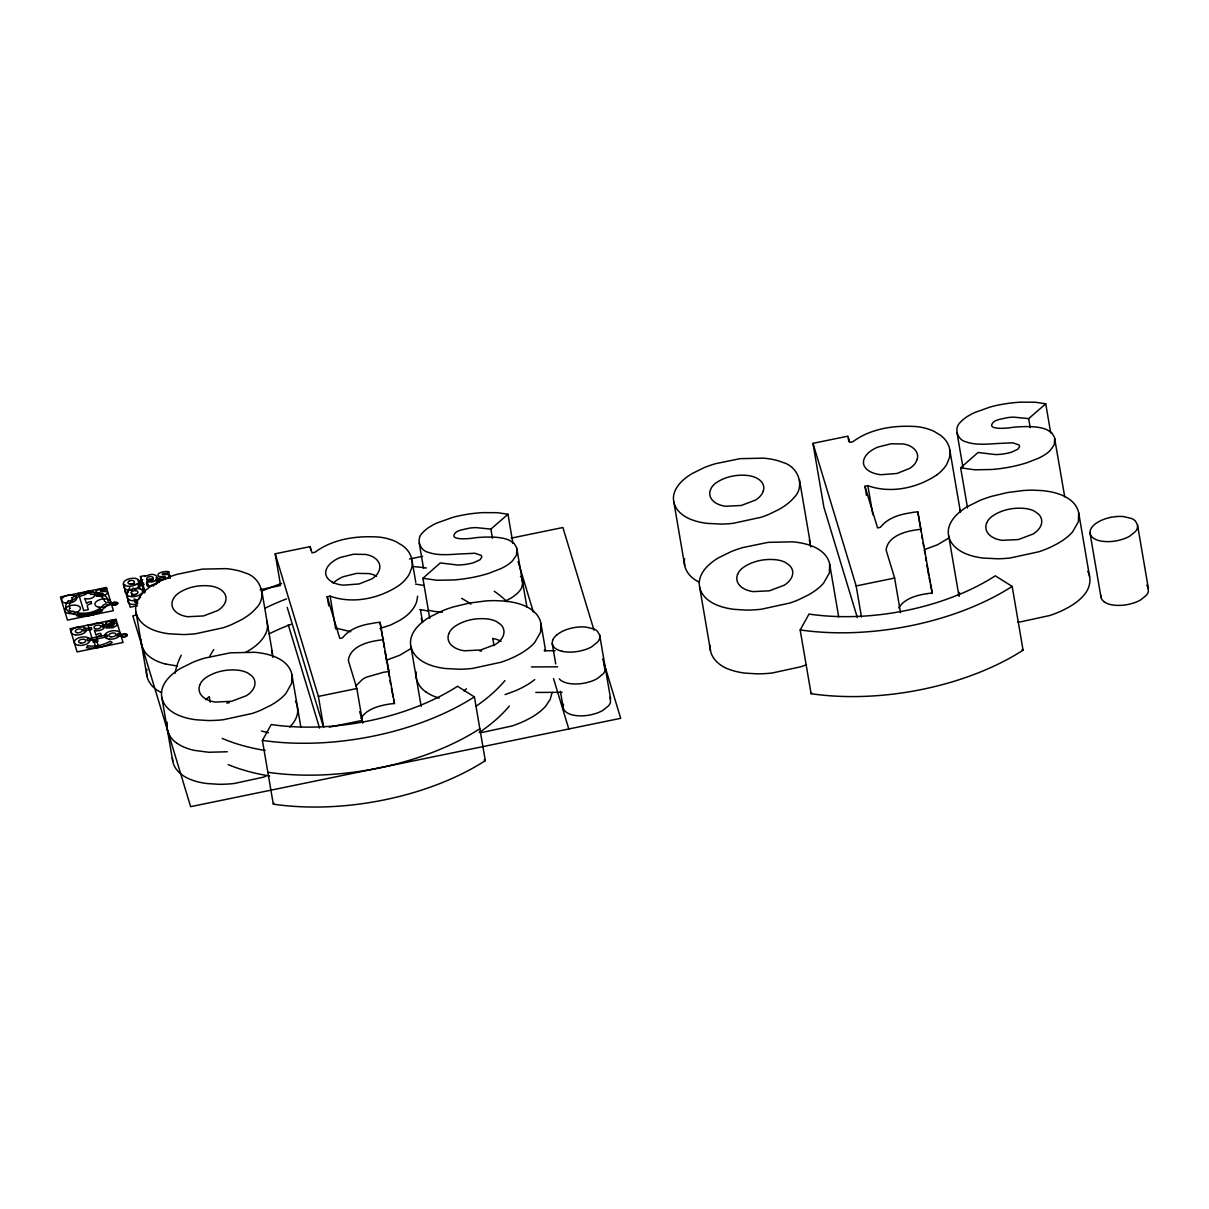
<?xml version="1.0" encoding="UTF-8"?>
<svg xmlns="http://www.w3.org/2000/svg" width="1209" height="1209" viewBox="0 0 1209 1209"><rect width="100%" height="100%" fill="white"/><g stroke="black" fill="none" stroke-linecap="round" stroke-linejoin="round"><path stroke-width="1.5" d="M141.121 639.893L141.498 644.185A75.925 39.111 -9.7 0 0 142.541 647.631L144.657 651.575A57.7 29.711 -9.7 0 0 150.717 657.545A58.38 30.074 -9.7 0 0 165.829 664.134M710.197 645.47C709.154 657.348 719.536 666.31 729.934 669.65A57.443 29.59 -9.7 0 0 736.991 671.705A61.327 31.585 -9.7 0 0 744.835 673.081L756.381 673.821A70.303 36.21 -9.7 0 0 772.083 673.02L800.736 666.794A68.203 35.121 -9.7 0 0 806.524 664.708M959.16 595.961L959.447 592.44M417.664 596.188L416.682 601.568A59.498 30.648 -9.7 0 1 409.821 612.646A50.234 25.873 -9.7 0 1 399.65 620.429L390.719 624.977L379.989 628.529M552.15 692.409L550.186 699.407L545.743 706.056A57.291 29.5 -9.7 0 1 539.184 712.222A64.017 32.975 -9.7 0 1 530.706 717.814L525.839 720.368A69.82 35.953 -9.7 0 1 517.769 723.904A68.052 35.046 -9.7 0 1 511.981 725.989L483.328 732.201A70.107 36.104 -9.7 0 1 480.139 732.518M146.848 669.227C144.899 679.458 152.561 688.798 161.598 692.561M684.626 558.754C682.677 568.986 690.339 578.34 699.376 582.088M157.623 582.406L157.125 583.312M138.99 599.059L140.002 597.246A19.737 10.156 -9.7 0 0 140.667 597.352M273.31 804.197L262.398 740.437L271.224 724.539A164.741 84.842 -9.7 0 0 318.692 726.941A160.434 82.635 -9.7 0 0 419.75 705.588A164.696 84.826 -9.7 0 0 457.546 686.274L474.396 696.883L485.308 760.657A184.735 95.148 -9.7 0 1 273.325 804.166L273.854 803.199M957.573 595.16A164.696 84.826 -9.7 0 0 995.324 575.816L1012.175 586.425L1023.071 650.185A184.735 95.148 -9.7 0 1 811.103 693.709L800.177 629.965L809.002 614.081A164.741 84.842 -9.7 0 0 856.471 616.469A160.434 82.635 -9.7 0 0 957.528 595.115M811.073 693.739L811.632 692.742M360.947 718.342C365.889 710.272 375.576 706.812 384.402 704.983A51.639 26.598 -9.7 0 1 389.283 704.106A32.386 16.684 -9.7 0 1 394.466 703.547L380.019 622.272L376.316 622.65A50.158 25.842 -9.7 0 0 371.722 623.481C360.902 625.068 349.552 628.892 342.585 637.808L339.789 638.382L327.186 596.747L330.102 596.158C352.816 604.258 379.233 598.667 398.925 585.458A48.692 25.072 -9.7 0 0 403.655 581.453L404.985 580.048A58.047 29.893 -9.7 0 0 409.247 574.26L411.649 568.139A72.359 37.267 -9.7 0 0 412.042 560.538A75.124 38.688 -9.7 0 0 410.879 556.08L409.534 553.269A68.067 35.061 -9.7 0 0 402.839 545.818L396.431 541.889A57.155 29.439 -9.7 0 0 390.719 539.592A50.264 25.888 -9.7 0 0 379.581 537.128C357.471 535.466 333.306 538.655 315.096 552.196L312.013 552.83L310.139 546.619L275.184 553.798L280.473 584.778M898.725 607.885C903.652 599.815 913.354 596.354 922.165 594.511A51.639 26.598 -9.7 0 1 927.061 593.634M355.688 686.123L362.413 679.428A36.376 18.739 -9.7 0 1 366.297 677.206L383.525 672.264A32.87 16.926 -9.7 0 1 389.026 671.66M98.443 594.375L96.327 596.249L103.37 595.916L107.722 593.392L106.604 591.533L102.085 591.367A10.957 5.637 -9.7 0 1 100.74 591.443L100.362 590.627M158.938 582.587L158.409 579.489L160.525 577.63A5.184 2.66 -9.7 0 0 162.172 577.872A4.231 2.176 -9.7 0 0 164.107 577.721A2.524 1.3 -9.7 0 0 165.134 577.358L165.18 576.497L162.58 576.557A10.836 5.577 -9.7 0 1 161.099 576.617A4.564 2.342 -9.7 0 1 159.543 576.481A3.778 1.95 -9.7 0 1 158.621 576.119A2.977 1.526 -9.7 0 1 158.303 575.877L158.047 575.469A5.41 2.781 -9.7 0 1 157.941 575.046L157.986 574.607A3.431 1.768 -9.7 0 1 158.198 574.184A4.534 2.342 -9.7 0 1 159.331 573.187A6.136 3.159 -9.7 0 1 161.024 572.416A8.07 4.156 -9.7 0 1 162.973 571.872A9.853 5.078 -9.7 0 1 166.041 571.494L166.797 571.494A6.393 3.295 -9.7 0 1 168.746 571.721L169.804 577.917M108.085 626.186L105.969 628.045L113.011 627.713L117.349 625.189L116.245 623.345L111.727 623.179A10.957 5.637 -9.7 0 1 110.367 623.239L110.004 622.423A3.854 1.98 -9.7 0 1 114.099 622.167M429.739 618.373L422.893 578.28L440.272 562.941L457.758 565.056A34.275 17.651 -9.7 0 0 465.707 564.391L469.742 563.681A19.556 10.08 -9.7 0 0 474.14 562.487L480.049 559.722L481.666 557.364A10.957 5.637 -9.7 0 0 481.288 555.415L474.971 553.254L457.259 554.1A89.209 45.942 -9.7 0 1 444.972 554.674L440.454 554.583A36.995 19.057 -9.7 0 1 433.547 553.752A29.817 15.354 -9.7 0 1 428.681 552.437C419.644 550.73 415.533 538.579 422.938 532.428A36.814 18.951 -9.7 0 1 428.953 527.381L430.419 526.459A48.753 25.117 -9.7 0 1 436.948 522.998L452.362 517.497A64.017 32.975 -9.7 0 1 460.433 515.548A80.867 41.65 -9.7 0 1 482.572 512.631L497.624 512.692L507.976 514.293L512.948 543.446M967.517 507.901L960.656 467.823L978.051 452.468L995.521 454.584A34.275 17.651 -9.7 0 0 1003.47 453.934L1007.52 453.224A19.556 10.08 -9.7 0 0 1011.918 452.03L1017.827 449.264L1019.444 446.892A10.957 5.637 -9.7 0 0 1019.051 444.957L1012.749 442.796L995.022 443.643A89.209 45.942 -9.7 0 1 982.736 444.217L978.217 444.111A36.995 19.057 -9.7 0 1 971.311 443.295A29.817 15.354 -9.7 0 1 966.459 441.98C957.407 440.257 953.312 428.107 960.702 421.956A36.814 18.951 -9.7 0 1 966.716 416.924L968.197 415.987A48.753 25.117 -9.7 0 1 974.726 412.541L990.141 407.04A64.017 32.975 -9.7 0 1 998.196 405.091A80.867 41.65 -9.7 0 1 1020.336 402.174L1035.403 402.234L1045.74 403.836L1050.727 432.973M104.594 590.279L106.664 588.481L100.151 588.798L95.964 591.216L96.841 593.03L100.679 593.302A12.71 6.544 -9.7 0 1 102.659 593.196L103.233 594.027A3.959 2.04 -9.7 0 1 98.654 594.254M168.746 571.721L166.676 573.519A5.153 2.66 -9.7 0 0 165.24 573.338A3.642 1.874 -9.7 0 0 163.472 573.504A2.826 1.451 -9.7 0 0 162.505 573.837L162.323 574.592L164.167 574.607A28.85 14.856 -9.7 0 0 164.998 574.547A10.549 5.425 -9.7 0 1 166.419 574.487A5.622 2.902 -9.7 0 1 167.96 574.592A3.914 2.025 -9.7 0 1 169.154 575A3.143 1.617 -9.7 0 1 169.562 575.333L169.759 575.65A5.728 2.947 -9.7 0 1 169.864 576.104L169.698 576.844A4.398 2.267 -9.7 0 1 169.396 577.252M114.22 622.076L116.306 620.277L109.792 620.595L105.606 623.028L106.468 624.826L110.321 625.098A12.71 6.544 -9.7 0 1 112.301 624.993M526.958 607.356L516.666 547.722L514.006 543.279L509.216 540.211A31.842 16.397 -9.7 0 0 502.914 538.247L501.493 537.975A45.096 23.228 -9.7 0 0 493.831 537.144L488.859 537.038A86.821 44.718 -9.7 0 0 475.53 537.703C470.739 538.746 445.713 541.254 456.594 531.764A22.094 11.38 -9.7 0 1 460.961 530.056L469.243 528.182A29.681 15.294 -9.7 0 1 475.893 527.592L490.884 529.104L507.976 514.293M1064.736 496.899L1054.444 437.265L1051.785 432.822L1046.994 429.754A31.842 16.397 -9.7 0 0 1040.692 427.774L1039.256 427.502A45.096 23.228 -9.7 0 0 1031.609 426.686L1026.637 426.581A86.821 44.718 -9.7 0 0 1013.308 427.245C1008.518 428.273 983.491 430.797 994.372 421.306A22.094 11.38 -9.7 0 1 998.725 419.583L1007.021 417.709A29.681 15.294 -9.7 0 1 1013.671 417.135L1028.663 418.631L1045.74 403.836M112.86 625.824L112.286 625.008M936.688 475.001C917.011 488.209 890.595 493.801 867.866 485.686L864.949 486.29L866.505 495.403M505.045 694.586L513.719 691.457A66.238 34.109 -9.7 0 0 533.774 680.35A59.725 30.769 -9.7 0 0 534.726 679.609M386.865 660.023L399.726 655.248L409.821 649.218A48.692 25.072 -9.7 0 0 411.498 647.918M924.643 549.551L937.504 544.775L947.584 538.761A48.692 25.072 -9.7 0 0 949.277 537.461M111.999 604.304A2.902 1.496 -9.7 0 0 115.369 605.059A2.871 1.481 -9.7 0 0 117.817 603.064A2.871 1.481 -9.7 0 0 114.507 602.233A2.917 1.496 -9.7 0 0 112.044 604.288L117.787 603.095M141.272 581.166L140.471 576.512L144.717 575.635L144.944 576.391L150.188 574.547A6.06 3.128 -9.7 0 1 152.228 574.411A6.226 3.204 -9.7 0 1 154.51 574.789A8.176 4.216 -9.7 0 1 156.868 578.446M137.886 581.03L141.559 580.275M857.347 617.618L823.858 507.1L812.962 443.34L847.917 436.162L849.791 442.358L852.874 441.723C871.084 428.198 895.249 424.994 917.344 426.656A50.264 25.888 -9.7 0 1 928.482 429.135A57.155 29.439 -9.7 0 1 934.194 431.432L940.602 435.361A68.067 35.061 -9.7 0 1 947.312 442.811L948.657 445.622A75.124 38.688 -9.7 0 1 949.821 450.065L960.414 512.011M147.589 586.38C143.539 578.763 151.609 583.962 154.812 580.804A6.166 3.174 -9.7 0 0 156.082 579.867A7.284 3.748 -9.7 0 0 156.989 578.446M147.453 585.594L148.329 585.685A7.586 3.914 -9.7 0 0 149.221 585.927L149.81 585.972A6.755 3.476 -9.7 0 0 150.566 585.972M86.58 603.472L84.706 598.485L85.582 598.576A7.586 3.914 -9.7 0 0 86.474 598.818L87.063 598.863A6.755 3.476 -9.7 0 0 89.542 598.727A6.544 3.37 -9.7 0 0 92.232 597.866A6.498 3.34 -9.7 0 0 94.106 596.551C97.521 592.334 90.176 589.962 86.821 591.549A12.982 6.68 -9.7 0 0 85.96 591.73L85.658 591.806A2.509 1.3 -9.7 0 0 84.811 592.138L84.328 592.395A7.058 3.642 -9.7 0 0 83.225 593.075M137.554 605.709L130.209 607.22L123.197 584.053M136.511 615.094L132.824 615.849L190.644 806.66L620.701 718.312L602.702 658.92M260.116 589.705L280.488 585.519M409.534 559.011L422.606 556.321M511.211 538.126L562.895 527.517L593.982 630.116M275.184 553.798L318.39 696.414L356.836 688.51L362.76 723.133M812.962 443.34L856.168 585.942L894.615 578.053L900.524 612.661M329.332 727.168L362.292 720.398L359.647 711.648M90.645 601.644L89.798 601.795A10.503 5.41 -9.7 0 0 88.892 601.991L88.756 602.037A2.267 1.164 -9.7 0 0 87.879 602.399A6.393 3.295 -9.7 0 0 86.489 603.457M100.287 633.44L99.44 633.607A10.503 5.41 -9.7 0 0 98.534 633.803L98.397 633.833A2.267 1.164 -9.7 0 0 97.521 634.211A6.393 3.295 -9.7 0 0 96.115 635.254L94.347 630.297L95.224 630.373A7.586 3.914 -9.7 0 0 96.115 630.614L96.705 630.66M1116.3 516.56L1112.854 516.984A27.339 14.085 -9.7 0 0 1110.482 517.422M227.262 751.771L208.689 752.27L193.772 750.29A60.465 31.147 -9.7 0 1 176.922 743.187M927.061 593.634A32.386 16.684 -9.7 0 1 932.245 593.075L917.797 511.815L914.095 512.193A50.158 25.842 -9.7 0 0 909.5 513.024C898.665 514.596 887.315 518.419 880.364 527.351L877.568 527.925L864.949 486.29M544.262 650.759L555.067 650.714M531.416 666.93L557.666 666.824M535.783 692.44L562.019 692.319M442.449 612.162L439.396 611.95A53.06 27.323 -9.7 0 1 428.334 610.182M350.776 631.687L335.543 628.03M177.315 665.993L165.86 664.104M168.64 575.454L169.411 575.59M960.656 467.823L974.771 469.817L991.576 469.5A86.338 44.461 -9.7 0 0 1012.281 466.568A75.562 38.915 -9.7 0 0 1027.045 462.699L1038.622 458.181A46.562 23.984 -9.7 0 0 1043.563 455.536L1045.06 454.599A35.318 18.18 -9.7 0 0 1050.107 450.564L1054.188 444.882L1054.777 438.595M422.893 578.28L436.993 580.275L453.798 579.957A86.338 44.461 -9.7 0 0 474.502 577.041A75.562 38.915 -9.7 0 0 489.267 573.157L500.843 568.638A46.562 23.984 -9.7 0 0 505.785 565.993L507.281 565.056A35.318 18.18 -9.7 0 0 512.329 561.021L516.409 555.354L516.999 549.067M501.055 641.42L500.224 640.936A28.684 14.765 -9.7 0 0 497.473 639.697A26.779 13.783 -9.7 0 0 492.773 638.412L494.028 645.697M331.81 581.756L331.024 581.272A33.293 17.153 -9.7 0 1 329.573 580.199A31.056 15.989 -9.7 0 1 326.067 570.21A33.308 17.153 -9.7 0 1 326.989 567.958L327.412 567.233A29.938 15.415 -9.7 0 1 330.299 563.666A27.822 14.327 -9.7 0 1 335.588 559.767L336.646 559.178A22.911 11.803 -9.7 0 1 340.167 557.53L353.406 554.251L365.526 554.432A24.815 12.785 -9.7 0 1 369.773 555.49A27.626 14.221 -9.7 0 1 374.08 557.53L376.135 559.117A34.94 17.999 -9.7 0 1 379.369 569.907L377.616 573.58A27.792 14.312 -9.7 0 1 376.528 574.985A24.437 12.589 -9.7 0 1 371.813 578.915L359.133 583.947L343.28 585.171A27.822 14.327 -9.7 0 1 336.404 583.781A29.938 15.415 -9.7 0 1 331.81 581.756M1022.028 649.52L1023.071 650.185M484.25 759.993L485.308 760.657M1146.676 585.171L1147.764 586.788M520.49 576.361L521.064 577.207M138.385 579.942L138.627 580.305A8.962 4.609 -9.7 0 1 138.869 581.136L138.884 581.348A7.088 3.642 -9.7 0 1 138.642 582.375A6.997 3.597 -9.7 0 1 137.358 583.887M139.715 587.68L139.942 588.058A8.962 4.609 -9.7 0 1 140.199 588.874L140.214 589.085M603.865 664.27L605.104 670.254A21.263 10.957 -9.7 0 1 603.125 673.881L597.473 678.445A22.971 11.833 -9.7 0 1 590.808 681.453L586.365 682.707A25.253 12.997 -9.7 0 1 567.308 683.13A22.79 11.742 -9.7 0 1 560.84 680.319A22.246 11.455 -9.7 0 1 559.329 678.899M544.518 649.928L544.911 650.759M295.495 701.205L296.265 702.897A78.464 40.411 -9.7 0 1 297.338 706.464L297.731 710.922A59.861 30.829 -9.7 0 1 295.737 718.796A59.755 30.784 -9.7 0 1 289.858 727.047M1087.737 571.343C1092.165 579.307 1089.505 589.236 1083.521 595.599A57.291 29.5 -9.7 0 1 1076.962 601.75A64.017 32.975 -9.7 0 1 1068.484 607.341L1063.618 609.91A69.82 35.953 -9.7 0 1 1055.548 613.431A68.052 35.046 -9.7 0 1 1049.76 615.517L1021.106 621.743A70.107 36.104 -9.7 0 1 1017.918 622.061M610.001 697.245L610.56 702.142A21.263 10.957 -9.7 0 1 608.565 705.769L602.928 710.333A22.971 11.833 -9.7 0 1 596.264 713.34L591.821 714.579A25.253 12.997 -9.7 0 1 572.749 715.018A22.79 11.742 -9.7 0 1 566.28 712.207A22.246 11.455 -9.7 0 1 563.545 704.303M421.155 618.419L421.775 619.839A75.124 38.688 -9.7 0 1 422.289 621.305M521.759 578.612L522.666 583.539L521.593 587.831A28.366 14.614 -9.7 0 1 520.58 589.584A36.33 18.709 -9.7 0 1 511.271 597.896A49.599 25.54 -9.7 0 1 504.531 601.357M809.305 540.015L810.74 546.906M271.541 650.472L272.962 657.364M1148.036 587.378L1148.338 591.669A21.263 10.957 -9.7 0 1 1146.344 595.296L1140.691 599.876A22.971 11.833 -9.7 0 1 1134.042 602.883L1129.599 604.122A25.253 12.997 -9.7 0 1 1110.527 604.56A22.79 11.742 -9.7 0 1 1104.059 601.75M894.615 578.053L886.137 550.08C887.315 538.081 900.992 532.776 911.269 530.751A51.639 26.598 -9.7 0 1 916.165 529.874A32.386 16.684 -9.7 0 1 921.349 529.315M518.087 561.565L533.35 611.981M553.541 678.581L568.804 728.982M356.836 688.51L348.358 660.537C349.537 648.538 363.214 643.248 373.49 641.208A51.639 26.598 -9.7 0 1 378.387 640.332A32.386 16.684 -9.7 0 1 383.57 639.773M287.198 607.341L323.302 726.488M288.241 624.69L319.569 728.09M169.109 574.623L170.197 578.174M146.788 581.725L148.662 586.713A3.219 1.662 -9.7 0 1 149.039 586.305L152.198 584.975A4.035 2.086 -9.7 0 1 153.211 584.824L153.422 585.897M140.471 576.512L145.065 591.669M141.136 580.38L144.808 592.501M141.801 584.264L144.43 592.909M114.523 602.263L115.384 605.089M87.29 606.238L88.317 609.623L83.648 610.59L78.404 593.271M96.916 638.035L97.944 641.435L93.274 642.387L88.03 625.068L92.881 624.872A7.058 3.642 -9.7 0 1 93.97 624.207L94.438 623.935A2.509 1.3 -9.7 0 1 95.133 623.663L95.602 623.527A12.982 6.68 -9.7 0 1 96.463 623.345C99.591 621.849 107.057 623.859 103.793 628.257A6.498 3.34 -9.7 0 1 101.828 629.647A6.544 3.37 -9.7 0 1 99.168 630.478M1148.399 588.602L1137.503 524.842L1135.311 520.928A21.278 10.957 -9.7 0 0 1131.488 518.495L1123.902 516.636A22.971 11.833 -9.7 0 0 1116.3 516.56M1089.581 576.602L1078.685 512.843C1077.023 504.077 1069.361 498.048 1061.457 494.965A56.46 29.076 -9.7 0 0 1052.162 492.139A61.901 31.872 -9.7 0 0 1041.508 490.552L1032.788 490.174A70.182 36.149 -9.7 0 0 1023.524 490.491L1007.429 492.562L991.531 496.355A73.054 37.63 -9.7 0 0 979.91 500.435L967.381 506.631A59.453 30.618 -9.7 0 0 961.215 510.818A56.642 29.167 -9.7 0 0 956.153 515.321C950.954 520.626 946.904 528.137 948.657 535.768L958.933 595.886M948.657 535.768C950.501 545.395 959.357 551.531 968.061 554.599A57.443 29.59 -9.7 0 0 975.119 556.669A61.417 31.63 -9.7 0 0 982.962 558.044L997.576 558.785A70.107 36.104 -9.7 0 0 1010.195 557.984L1038.863 551.757A68.052 35.046 -9.7 0 0 1044.636 549.672A69.82 35.953 -9.7 0 0 1052.722 546.136L1057.588 543.582A64.017 32.975 -9.7 0 0 1066.051 537.99A57.291 29.5 -9.7 0 0 1072.625 531.839L1078.383 521.699L1078.685 512.843M838.698 616.953L829.676 564.119C827.999 555.354 820.352 549.324 812.433 546.241A56.46 29.076 -9.7 0 0 803.139 543.4A61.931 31.902 -9.7 0 0 792.5 541.828L768.168 542.357L742.507 547.632A73.114 37.66 -9.7 0 0 730.886 551.712L718.358 557.893A59.422 30.603 -9.7 0 0 712.207 562.094A56.642 29.167 -9.7 0 0 707.129 566.598C701.93 571.902 697.895 579.413 699.633 587.045L710.529 650.805M699.633 587.045C701.492 596.672 710.348 602.807 719.038 605.875A57.443 29.59 -9.7 0 0 726.095 607.946A61.327 31.585 -9.7 0 0 733.939 609.321L745.485 610.061A70.303 36.21 -9.7 0 0 761.186 609.26L789.84 603.034A68.203 35.121 -9.7 0 0 798.408 599.815L808.564 594.858A64.001 32.96 -9.7 0 0 817.042 589.267A57.276 29.5 -9.7 0 0 823.601 583.116L829.374 572.975L829.676 564.119M673.821 501.841C675.604 511.135 684.158 517.074 692.561 520.036A55.418 28.532 -9.7 0 0 699.391 522.031A59.241 30.512 -9.7 0 0 706.963 523.361L721.093 524.071A67.749 34.895 -9.7 0 0 733.289 523.301L760.975 517.286A65.845 33.912 -9.7 0 0 769.256 514.188L779.064 509.397A61.886 31.872 -9.7 0 0 787.255 503.987A55.266 28.472 -9.7 0 0 793.588 498.048C805.919 486.592 798.046 466.357 782.797 462.427A54.556 28.094 -9.7 0 0 773.82 459.677A59.906 30.86 -9.7 0 0 763.529 458.151L740.029 458.664L715.244 463.757A70.575 36.346 -9.7 0 0 704.016 467.702L691.911 473.686A57.428 29.575 -9.7 0 0 685.956 477.736A54.722 28.185 -9.7 0 0 681.06 482.089C676.043 487.212 672.128 494.481 673.821 501.841L684.717 565.6M610.636 699.059L599.724 635.299L597.548 631.385A21.278 10.957 -9.7 0 0 593.725 628.952L586.123 627.108A22.971 11.833 -9.7 0 0 578.522 627.033L575.076 627.441A27.339 14.085 -9.7 0 0 572.703 627.879A23.696 12.211 -9.7 0 0 563.757 630.705A25.993 13.39 -9.7 0 0 556.941 634.816M545.591 650.623L540.907 623.3C539.244 614.535 531.597 608.52 523.678 605.437A56.46 29.076 -9.7 0 0 514.384 602.596A61.901 31.872 -9.7 0 0 503.745 601.009L495.025 600.631A70.182 36.149 -9.7 0 0 485.761 600.949L469.666 603.019L453.753 606.812A73.054 37.63 -9.7 0 0 442.131 610.908L429.603 617.089A59.453 30.618 -9.7 0 0 423.452 621.275A56.642 29.167 -9.7 0 0 418.374 625.794C413.176 631.098 409.141 638.609 410.879 646.226L421.155 706.343M410.879 646.226C412.737 655.852 421.578 662.003 430.283 665.071A57.443 29.59 -9.7 0 0 437.341 667.126A61.417 31.63 -9.7 0 0 445.184 668.501L459.813 669.242A70.107 36.104 -9.7 0 0 472.432 668.441L501.085 662.215A68.052 35.046 -9.7 0 0 506.873 660.129A69.82 35.953 -9.7 0 0 514.943 656.608L519.81 654.039A64.017 32.975 -9.7 0 0 528.288 648.447A57.291 29.5 -9.7 0 0 534.846 642.296L540.619 632.156L540.907 623.3M300.92 727.41L291.898 674.577C290.236 665.811 282.574 659.797 274.655 656.714A56.46 29.076 -9.7 0 0 265.375 653.873A61.931 31.902 -9.7 0 0 254.721 652.286L230.39 652.83L204.729 658.089A73.114 37.66 -9.7 0 0 193.108 662.169L180.594 668.365A59.422 30.603 -9.7 0 0 174.428 672.552A56.642 29.167 -9.7 0 0 169.366 677.07C164.167 682.375 160.117 689.886 161.855 697.502L172.766 761.262C174.61 770.889 183.466 777.039 192.155 780.107A57.443 29.59 -9.7 0 0 199.228 782.178A61.327 31.585 -9.7 0 0 207.071 783.538L218.602 784.293A70.303 36.21 -9.7 0 0 234.304 783.477L262.957 777.266A68.203 35.121 -9.7 0 0 265.889 776.254M161.855 697.502C163.714 707.129 172.57 713.28 181.259 716.348A57.443 29.59 -9.7 0 0 188.317 718.403A61.327 31.585 -9.7 0 0 196.16 719.778L207.706 720.519A70.303 36.21 -9.7 0 0 223.408 719.718L252.061 713.491A68.203 35.121 -9.7 0 0 260.63 710.288L270.786 705.315A64.001 32.96 -9.7 0 0 279.264 699.724A57.276 29.5 -9.7 0 0 285.823 693.573L291.596 683.433L291.898 674.577M136.043 612.298C137.826 621.607 146.38 627.547 154.782 630.509A55.418 28.532 -9.7 0 0 161.613 632.503A59.241 30.512 -9.7 0 0 169.184 633.818L183.315 634.544A67.749 34.895 -9.7 0 0 195.51 633.773L223.197 627.758A65.845 33.912 -9.7 0 0 231.478 624.645L241.286 619.854A61.886 31.872 -9.7 0 0 249.477 614.459A55.266 28.472 -9.7 0 0 255.809 608.505C268.141 597.065 260.267 576.829 245.019 572.885A54.556 28.094 -9.7 0 0 236.057 570.149A59.906 30.86 -9.7 0 0 225.766 568.623L202.251 569.137L177.466 574.23A70.575 36.346 -9.7 0 0 166.238 578.174L154.132 584.143A57.428 29.575 -9.7 0 0 148.193 588.194A54.722 28.185 -9.7 0 0 143.297 592.561C138.264 597.684 134.365 604.938 136.043 612.298L146.939 676.073M929.147 577.766L930.023 582.134M930.477 584.325L932.245 593.075M385.475 654.16L389.026 671.66M391.368 688.223L393.137 696.973M393.59 699.165L394.466 703.532M100.77 633.395L101.193 635.511A3.99 2.055 -9.7 0 0 100.528 635.586L100.015 635.677A3.718 1.919 -9.7 0 0 96.977 637.475M91.128 601.583L91.567 603.714A3.99 2.055 -9.7 0 0 90.887 603.79L90.373 603.88A3.718 1.919 -9.7 0 0 87.35 605.679M1090.019 533.124L1100.976 597.201M1028.663 418.631L1030.219 427.744M956.984 432.505L962.893 467.112M917.797 511.815L921.228 531.854M921.847 535.496L922.467 539.138M923.087 542.781L923.721 546.423M924.341 550.065L924.961 553.722M925.58 557.364L926.2 561.006M926.835 564.648L928.693 575.575M867.866 485.686L872.853 514.838M848.219 437.975L848.839 441.633M856.168 585.942L861.458 616.922M799.451 479.686L810.347 543.461M552.241 643.596L555.717 663.937M560.387 691.261L563.198 707.658M490.884 529.104L492.441 538.201M419.206 542.962L423.558 568.472M412.042 560.538L415.79 582.39M420.46 609.729L422.636 622.469M380.019 622.272L384.386 647.782M385.006 651.424L385.626 655.066M386.245 658.709L386.88 662.351M387.5 666.008L388.119 669.65M388.739 673.292L389.374 676.934M389.993 680.576L390.613 684.218M330.102 596.158L335.694 628.952M327.186 596.747L328.742 605.86M310.139 546.619L310.758 550.261M318.39 696.414L323.695 727.38M261.673 590.158L272.584 653.918M210.215 702.142L209.278 696.671A25.102 12.936 -9.7 0 0 206.467 699.029A28.019 14.432 -9.7 0 0 205.802 699.724M147.15 581.65L147.936 586.305M1137.503 524.842L1137.442 527.91A21.263 10.957 -9.7 0 1 1135.447 531.537L1129.795 536.101A22.971 11.833 -9.7 0 1 1123.131 539.108L1118.688 540.347A25.253 12.997 -9.7 0 1 1099.631 540.786A22.79 11.742 -9.7 0 1 1093.163 537.975A22.246 11.455 -9.7 0 1 1090.82 529.149A23.863 12.286 -9.7 0 1 1094.719 524.358A25.993 13.39 -9.7 0 1 1101.55 520.263A23.696 12.211 -9.7 0 1 1110.482 517.422M599.724 635.299L599.664 638.367A21.263 10.957 -9.7 0 1 597.669 641.994L592.017 646.573A22.971 11.833 -9.7 0 1 585.368 649.581L580.924 650.82A25.253 12.997 -9.7 0 1 561.853 651.258M172.766 761.262L172.358 757.695M99.183 630.524A6.755 3.476 -9.7 0 1 96.705 630.645M100.423 625.658A3.536 1.829 -9.7 0 1 98.02 628.771A3.536 1.829 -9.7 0 1 94.075 626.987A3.536 1.829 -9.7 0 1 99.591 625.28A3.476 1.783 -9.7 0 1 100.287 625.718M112.83 625.96A3.959 2.04 -9.7 0 1 108.296 626.05M100.302 590.551A3.854 1.98 -9.7 0 1 104.473 590.355M132.688 595.387A3.582 1.844 -9.7 0 1 135.982 594.556M135.242 600.631A7.979 4.111 -9.7 0 1 127.61 596.445M148.828 580.94A3.234 1.662 -9.7 0 1 152.697 580.592M154.208 585.277A6.544 3.37 -9.7 0 1 152.47 585.745M156.565 583.917A6.498 3.34 -9.7 0 1 155.719 584.536M130.648 584.521A3.551 1.829 -9.7 0 1 134.38 584.415M139.322 584.385A7.707 3.975 -9.7 0 1 134.924 589.463M129.937 590.294A7.707 3.975 -9.7 0 1 125.162 585.096M137.161 583.826A7.874 4.05 -9.7 0 1 124.663 585.262A7.073 3.642 -9.7 0 1 123.907 584.431L123.802 584.234A8.977 4.624 -9.7 0 1 123.545 583.403L123.53 583.206A6.952 3.582 -9.7 0 1 123.771 582.179A7.103 3.657 -9.7 0 1 127.247 579.474A8.433 4.352 -9.7 0 1 135.756 578.476M135.725 578.491A6.876 3.536 -9.7 0 1 138.37 579.942M129.318 580.955A3.264 1.677 -9.7 0 1 132.098 580.396A3.733 1.919 -9.7 0 1 133.897 582.98A3.113 1.602 -9.7 0 1 133.111 583.615M130.527 584.143A3.642 1.874 -9.7 0 1 128.063 582.98A3.642 1.874 -9.7 0 1 129.378 580.985M130.481 584.204A3.068 1.587 -9.7 0 0 131.569 584.098A3.385 1.738 -9.7 0 0 133.126 583.63M127.474 593.634A7.874 4.05 -9.7 0 1 125.978 592.999A7.073 3.642 -9.7 0 1 125.237 592.168L125.116 591.972A8.977 4.624 -9.7 0 1 124.875 591.156L124.859 590.944A6.952 3.582 -9.7 0 1 125.101 589.916M168.489 577.993A6.015 3.098 -9.7 0 1 167.446 578.506M166.222 578.945A9.899 5.093 -9.7 0 1 161.326 579.716L159.754 579.7A6.438 3.31 -9.7 0 1 158.409 579.489M140.985 594.239A7.33 3.778 -9.7 0 0 142.556 591.609L142.541 591.397A9.279 4.776 -9.7 0 0 142.284 590.536L142.042 590.158A7.058 3.627 -9.7 0 0 141.347 589.508M140.773 594.178A8.146 4.201 -9.7 0 1 127.837 595.659A7.178 3.703 -9.7 0 1 127.187 594.979L126.945 594.601A9.294 4.791 -9.7 0 1 126.688 593.74L126.673 593.317A7.042 3.627 -9.7 0 1 126.915 592.47A7.36 3.793 -9.7 0 1 130.512 589.675M130.648 589.765A8.327 4.292 -9.7 0 1 141.544 589.403M135.544 590.596A3.869 1.995 -9.7 0 1 137.403 593.302M135.544 590.612A3.189 1.647 -9.7 0 0 134.244 590.717A3.506 1.813 -9.7 0 0 132.627 591.201A3.385 1.753 -9.7 0 0 131.282 592.531M133.821 594.632A3.929 2.025 -9.7 0 1 131.418 592.531M133.867 594.571A3.189 1.632 -9.7 0 0 134.985 594.465A3.506 1.813 -9.7 0 0 136.602 593.982A3.234 1.662 -9.7 0 0 137.509 593.332M137.07 604.122A8.146 4.201 -9.7 0 1 129.151 603.412A7.178 3.703 -9.7 0 1 128.502 602.732L128.26 602.339A9.294 4.791 -9.7 0 1 128.003 601.493L128.003 601.054A7.042 3.627 -9.7 0 1 128.245 600.208A7.36 3.793 -9.7 0 1 128.758 599.407M71.86 597.851A3.582 1.844 -9.7 0 1 71.784 599.906A3.582 1.844 -9.7 0 1 68.188 601.13M71.996 597.79A21.369 11.002 -9.7 0 1 96.372 592.682A21.369 11.002 -9.7 0 1 107.858 602.732L115.354 602.702L114.553 604.666L107.057 604.696A21.369 11.002 -9.7 0 1 78.736 615.079A21.369 11.002 -9.7 0 1 68.218 600.949M70.001 608.293A17.712 9.113 -9.7 0 1 84.721 594.934A3.521 1.813 -9.7 0 1 85.915 593.891M90.977 594.329A17.712 9.113 -9.7 0 1 104.427 601.221M69.805 608.626A3.672 1.889 -9.7 0 0 69.714 610.636A3.672 1.889 -9.7 0 0 73.084 611.165A17.712 9.113 -9.7 0 0 89.602 612.585A17.712 9.113 -9.7 0 0 103.354 604.953A3.672 1.889 -9.7 0 0 106.06 603.17A3.672 1.889 -9.7 0 0 104.76 601.417M85.794 593.8A3.446 1.768 -9.7 0 1 90.947 594.344M132.733 595.417A17.712 9.113 -9.7 0 1 132.446 594.783M138.113 585.428A17.712 9.113 -9.7 0 1 143.675 582.995M156.263 581.559A17.712 9.113 -9.7 0 1 158.636 581.892M137.478 601.523A21.369 11.002 -9.7 0 1 134.048 600.374M129.272 590.506A21.369 11.002 -9.7 0 1 129.726 589.69M137.932 603.125A21.369 11.002 -9.7 0 1 134.577 602.037M137.75 587.362A17.712 9.113 -9.7 0 1 144.143 584.491M134.365 583.403A3.733 1.919 -9.7 0 1 134.728 583.796M137.403 600.027A21.369 11.002 -9.7 0 1 134.048 598.939M128.26 592.395A21.369 11.002 -9.7 0 1 129.786 587.65M139.639 580.713A21.369 11.002 -9.7 0 1 142.722 579.64M155.931 577.978A21.369 11.002 -9.7 0 1 158.847 578.234M147.196 580.501A3.506 1.813 -9.7 0 1 148.465 579.413A3.189 1.647 -9.7 0 1 151.382 578.869A3.113 1.602 -9.7 0 1 152.485 579.081A3.461 1.783 -9.7 0 1 153.135 579.489A4.216 2.176 -9.7 0 1 153.362 579.731M131.902 591.02A17.712 9.113 -9.7 0 1 133.126 587.967M138.642 583.433A17.712 9.113 -9.7 0 1 141.861 581.982M156.021 580.018A17.712 9.113 -9.7 0 1 158.53 580.365M131.675 595.402A3.869 1.995 -9.7 0 1 132.431 593.846M266.932 621.169A75.714 39.005 -9.7 0 1 267.129 622.031L267.506 625.491A58.41 30.089 -9.7 0 1 265.572 633.954M265.496 633.954A57.7 29.711 -9.7 0 1 254.993 646.347A63.79 32.855 -9.7 0 1 245.593 652.376M176.846 743.218A59.709 30.754 -9.7 0 1 170.605 737.037L168.399 732.956A78.6 40.486 -9.7 0 1 167.31 729.39L166.978 724.055A58.017 29.877 -9.7 0 1 167.22 722.302M226.839 703.139A27.686 14.266 -9.7 0 1 229.332 702.641M439.124 698.092A60.465 31.147 -9.7 0 1 425.931 691.911M425.87 691.941A59.74 30.769 -9.7 0 1 419.629 685.76L417.407 681.68A78.54 40.456 -9.7 0 1 416.334 678.113L416.002 672.778A58.047 29.893 -9.7 0 1 416.092 671.902M479.988 651.107A27.656 14.251 -9.7 0 1 481.575 650.91M479.822 728.755A184.735 95.148 -9.7 0 1 267.884 772.294M561.913 651.213A22.79 11.742 -9.7 0 1 555.384 648.447A22.246 11.455 -9.7 0 1 553.042 639.606M552.951 639.606A23.863 12.286 -9.7 0 1 556.941 634.816M474.366 696.868A184.735 95.148 -9.7 0 1 262.429 740.407M509.306 706.086A176 90.645 -9.7 0 1 479.202 732.563M269.592 775.982A176 90.645 -9.7 0 1 228.184 764.602M269.139 633.864A145.805 75.094 -9.7 0 1 290.976 624.373M419.855 609.578A145.805 75.094 -9.7 0 1 428.243 611.044M504.939 680.576A176 90.645 -9.7 0 1 476.24 706.101M265.239 750.472A176 90.645 -9.7 0 1 222.244 738.427M175.154 673.247A176 90.645 -9.7 0 1 181.259 655.218M261.507 591.201A176 90.645 -9.7 0 1 281.591 583.479M413.659 566.583A176 90.645 -9.7 0 1 426.414 568.003M494.224 591.246A176 90.645 -9.7 0 1 506.873 601.689M333.11 583.252A30.044 15.475 -9.7 0 1 333.578 582.783A27.822 14.327 -9.7 0 1 338.852 578.899L339.925 578.31A22.911 11.803 -9.7 0 1 343.432 576.663L356.67 573.383L368.79 573.565A24.815 12.785 -9.7 0 1 373.052 574.623A27.626 14.221 -9.7 0 1 376.573 576.194M466.447 688.782A145.805 75.094 -9.7 0 1 463.908 690.928M268.489 732.76A145.805 75.094 -9.7 0 1 261.461 730.992M209.701 656.517A145.805 75.094 -9.7 0 1 213.751 649.55M264.771 608.354A145.805 75.094 -9.7 0 1 286.609 598.878M415.503 584.083A145.805 75.094 -9.7 0 1 423.891 585.534M461.581 598.364A145.805 75.094 -9.7 0 1 470.875 604.122M1012.145 586.41A184.735 95.148 -9.7 0 1 800.207 629.934M1104.089 601.734A22.246 11.455 -9.7 0 1 1100.946 595.372M949.821 450.065A72.359 37.267 -9.7 0 1 949.428 457.682L947.025 463.788A58.047 29.893 -9.7 0 1 942.763 469.591L941.418 470.981A48.692 25.072 -9.7 0 1 936.688 475.001M959.553 509.382A75.124 38.688 -9.7 0 1 960.445 512.329M917.178 459.45L915.394 463.123A27.792 14.312 -9.7 0 1 914.306 464.528A24.437 12.589 -9.7 0 1 909.591 468.442L896.912 473.49L881.059 474.714A27.822 14.327 -9.7 0 1 874.183 473.323A29.938 15.415 -9.7 0 1 869.588 471.298L868.803 470.8A33.293 17.153 -9.7 0 1 867.352 469.742A31.056 15.989 -9.7 0 1 863.831 459.752A33.308 17.153 -9.7 0 1 864.767 457.501L865.191 456.76A29.938 15.415 -9.7 0 1 868.077 453.194A27.822 14.327 -9.7 0 1 873.366 449.31L874.424 448.72A22.911 11.803 -9.7 0 1 877.946 447.058L891.184 443.779L903.304 443.975A24.815 12.785 -9.7 0 1 907.551 445.018A27.626 14.221 -9.7 0 1 911.843 447.058L913.913 448.645A34.94 17.999 -9.7 0 1 917.147 459.45M225.524 601.462L225.282 602.203A29.605 15.249 -9.7 0 1 221.897 607.25A25.102 12.936 -9.7 0 1 217.741 610.545L203.444 615.955L187.727 616.711A25.072 12.921 -9.7 0 1 182.181 615.396A29.605 15.249 -9.7 0 1 176.318 612.253L175.668 611.694A34.97 18.014 -9.7 0 1 172.403 600.949L173.748 598.047A27.006 13.919 -9.7 0 1 175.97 595.296A24.18 12.453 -9.7 0 1 178.252 593.347C187.727 586.818 199.923 584.582 211.243 586.123A25.873 13.329 -9.7 0 1 215.565 587.166A27.686 14.266 -9.7 0 1 219.207 588.707L220.763 589.66A31.676 16.306 -9.7 0 1 222.773 591.307A32.794 16.896 -9.7 0 1 225.599 595.735A34.834 17.939 -9.7 0 1 225.524 601.462M199.772 684.989L199.515 685.76A36.074 18.573 -9.7 0 0 202.87 696.883L203.55 697.457A30.603 15.762 -9.7 0 0 209.625 700.706A25.993 13.39 -9.7 0 0 215.368 702.066L231.614 701.28L246.424 695.689A25.978 13.375 -9.7 0 0 250.716 692.273A30.663 15.793 -9.7 0 0 254.222 687.044L254.479 686.274A36.089 18.588 -9.7 0 0 254.555 680.35A33.867 17.44 -9.7 0 0 251.638 675.771L247.936 673.081A28.684 14.78 -9.7 0 0 244.173 671.494A26.855 13.828 -9.7 0 0 239.684 670.421C227.987 668.804 215.353 671.131 205.545 677.886A24.981 12.861 -9.7 0 0 203.188 679.911A28.019 14.432 -9.7 0 0 200.89 682.753L199.772 684.989M448.796 633.712L448.524 634.483A36.089 18.588 -9.7 0 0 451.894 645.606L452.574 646.18A30.633 15.777 -9.7 0 0 458.634 649.429A25.963 13.375 -9.7 0 0 464.377 650.79L480.638 650.004L495.433 644.412A25.993 13.39 -9.7 0 0 499.74 640.997A30.663 15.793 -9.7 0 0 503.231 635.768L503.503 634.997A36.043 18.558 -9.7 0 0 503.564 629.073A33.882 17.44 -9.7 0 0 500.662 624.494L496.959 621.804A28.684 14.765 -9.7 0 0 493.196 620.217A26.855 13.828 -9.7 0 0 488.708 619.144C477.011 617.527 464.362 619.854 454.554 626.61A25.011 12.876 -9.7 0 0 452.211 628.635A27.958 14.402 -9.7 0 0 449.914 631.476L448.796 633.712M763.302 490.99L763.045 491.731A29.605 15.249 -9.7 0 1 759.66 496.778A25.102 12.936 -9.7 0 1 755.519 500.088L741.223 505.483L725.506 506.254A25.072 12.921 -9.7 0 1 719.959 504.939A29.605 15.249 -9.7 0 1 714.096 501.795L713.446 501.236A34.97 18.014 -9.7 0 1 710.182 490.491L711.527 487.59A27.006 13.919 -9.7 0 1 713.748 484.839A24.18 12.453 -9.7 0 1 716.015 482.89C725.491 476.361 737.702 474.109 749.006 475.666A25.873 13.329 -9.7 0 1 753.343 476.709A27.686 14.266 -9.7 0 1 756.985 478.25L758.542 479.202A31.676 16.306 -9.7 0 1 760.552 480.85A32.794 16.896 -9.7 0 1 763.378 485.277A34.834 17.939 -9.7 0 1 763.302 490.99M737.55 574.517L737.278 575.288A36.074 18.573 -9.7 0 0 740.649 586.41L741.329 586.985A30.603 15.762 -9.7 0 0 747.389 590.249A25.993 13.39 -9.7 0 0 753.131 591.609L769.392 590.823L784.203 585.232A25.978 13.375 -9.7 0 0 788.495 581.801A30.663 15.793 -9.7 0 0 791.986 576.587L792.258 575.816A36.089 18.588 -9.7 0 0 792.318 569.892A33.867 17.44 -9.7 0 0 789.417 565.313L785.714 562.623A28.684 14.78 -9.7 0 0 781.951 561.021A26.855 13.828 -9.7 0 0 777.463 559.948C765.765 558.346 753.116 560.674 743.308 567.429A24.981 12.861 -9.7 0 0 740.966 569.439A28.019 14.432 -9.7 0 0 738.669 572.28L737.55 574.517M986.559 523.255L986.302 524.011A36.089 18.588 -9.7 0 0 989.672 535.134L990.337 535.708A30.633 15.777 -9.7 0 0 996.412 538.972A25.963 13.375 -9.7 0 0 1002.155 540.332L1018.416 539.546L1033.211 533.955A25.993 13.39 -9.7 0 0 1037.503 530.524A30.663 15.793 -9.7 0 0 1041.009 525.311L1041.266 524.54A36.043 18.558 -9.7 0 0 1041.342 518.616A33.882 17.44 -9.7 0 0 1038.425 514.037L1034.738 511.347A28.684 14.765 -9.7 0 0 1030.96 509.745A26.855 13.828 -9.7 0 0 1026.486 508.672C1014.774 507.07 1002.14 509.397 992.332 516.152A25.011 12.876 -9.7 0 0 989.99 518.162A27.958 14.402 -9.7 0 0 987.693 521.003L986.559 523.255M77.92 614.006L76.847 615.94A22.427 11.546 -9.7 0 0 102.584 610.651L100.543 609.366A19.737 10.156 -9.7 0 1 77.905 614.021M87.547 645.802L86.489 647.737A22.427 11.546 -9.7 0 0 112.225 642.447L110.17 641.163A19.737 10.156 -9.7 0 1 87.532 645.818M117.908 633.984L116.699 635.934L125.237 636.463L126.461 634.513L117.908 633.984M106.377 587.498L60.45 596.929L67.477 620.111L113.389 610.666L106.377 587.498M116.004 619.31L70.092 628.74L77.104 651.908L123.031 642.478L116.004 619.31M91.249 627.531L83.179 629.179L83.738 631.007L91.808 629.345L91.249 627.531M113.661 622.922L102.009 625.31L102.553 627.139L114.205 624.736L113.767 623.043M106.83 634.937L87.108 638.987L87.668 640.815L107.374 636.765L106.83 634.937M96.584 640.422L93.894 640.982L95.692 646.875L98.382 646.331L96.584 640.422M75.487 634.891A7.707 3.975 -9.7 0 0 86.368 629.602A7.707 3.975 -9.7 0 0 74.459 628.091A7.707 3.975 -9.7 0 0 75.487 634.891M77.285 632.7A3.536 1.829 -9.7 0 0 82.272 630.252A3.536 1.829 -9.7 0 0 76.787 629.572A3.536 1.829 -9.7 0 0 77.285 632.7M78.766 645.334A7.979 4.111 -9.7 0 0 90.04 639.848A7.979 4.111 -9.7 0 0 77.708 638.292A7.979 4.111 -9.7 0 0 78.766 645.334M80.64 643.052A3.657 1.889 -9.7 0 0 85.794 640.528A3.657 1.889 -9.7 0 0 80.126 639.833A3.657 1.889 -9.7 0 0 80.64 643.052M109.006 639.108A7.979 4.111 -9.7 0 0 120.28 633.622A7.979 4.111 -9.7 0 0 107.949 632.065A7.979 4.111 -9.7 0 0 109.006 639.108M110.88 636.826A3.657 1.889 -9.7 0 0 116.034 634.302A3.657 1.889 -9.7 0 0 110.351 633.607A3.657 1.889 -9.7 0 0 110.88 636.826M123.242 637.007A2.902 1.496 -9.7 0 0 127.413 635.057A2.902 1.496 -9.7 0 0 122.986 634.423A2.902 1.496 -9.7 0 0 123.242 637.007M65.845 603.079A7.707 3.975 -9.7 0 0 76.741 597.805A7.707 3.975 -9.7 0 0 64.818 596.279A7.707 3.975 -9.7 0 0 65.845 603.079M69.14 613.522A7.979 4.111 -9.7 0 0 80.414 608.051A7.979 4.111 -9.7 0 0 68.067 606.495A7.979 4.111 -9.7 0 0 69.14 613.522M99.365 607.296A7.979 4.111 -9.7 0 0 110.639 601.825A7.979 4.111 -9.7 0 0 98.307 600.269A7.979 4.111 -9.7 0 0 99.365 607.296M153.09 578.567A4.277 2.206 -9.7 0 0 152.742 577.161A3.461 1.783 -9.7 0 0 151.971 576.723A3.113 1.602 -9.7 0 0 150.838 576.527A3.189 1.647 -9.7 0 0 147.951 577.177A3.4 1.753 -9.7 0 0 147.09 577.796A3.703 1.904 -9.7 0 0 149.055 580.365A3.204 1.647 -9.7 0 0 151.805 579.761A3.053 1.572 -9.7 0 0 152.787 579.081A3.597 1.844 -9.7 0 0 153.105 578.567"/></g></svg>
